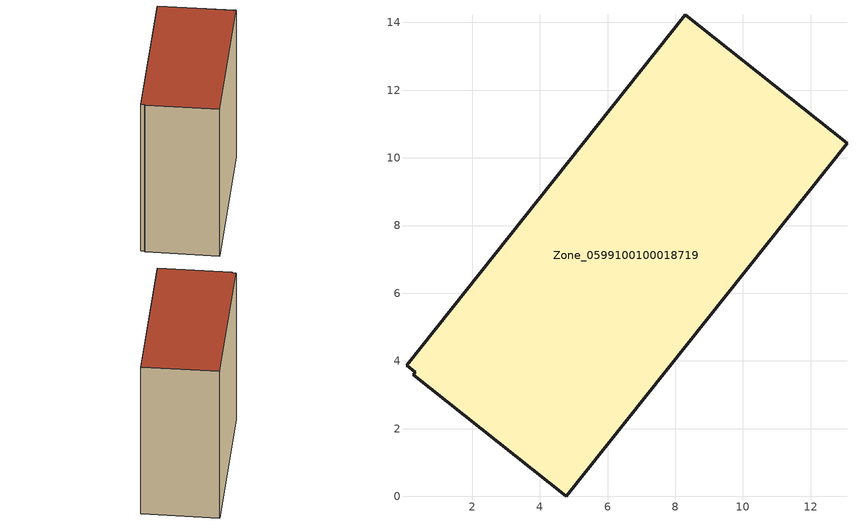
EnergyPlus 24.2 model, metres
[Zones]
Zone_0599100100018719
 floor ground (C_G): 0.31,3.67 0.06,3.87 8.3,14.23 13.07,10.43 4.77,0 0.26,3.6 z0
 wall outside (C_F): 13.07,10.43 8.3,14.23 0.06,3.87 0.31,3.67 0.26,3.6 4.77,0 13.07,10.43 z0:13.68
 roof outside (C_R): 0.06,3.87 0.31,3.67 0.26,3.6 4.77,0 13.07,10.43 8.3,14.23 z13.68
[BUILDING]
Pand.0599100100018719: North Axis=0; Terrain=City; Loads Convergence Tolerance Value=0.04; Temperature Convergence Tolerance Value=0.4; Solar Distribution=FullExterior; Maximum Number of Warmup Days=25; Minimum Number of Warmup Days=1
[Site:Location]
Rotterdam.The.Hague.AP_ZH_NLD Design_Conditions: Latitude=51.96; Longitude=4.45; Time Zone=1; Elevation=-4.5
[SITE:GROUNDTEMPERATURE:BUILDINGSURFACE]
18, 18, 18, 18, 18, 18, 18, 18, 18, 18, 18, 18
[MATERIAL] Thermal Absorptance=0.9; Solar Absorptance=0.7; Visible Absorptance=0.7
Name | Roughness | Thickness | Conductivity | Density | Specific Heat
G.TI.2015-2018 | MediumSmooth | 0.15 | 0.0428571 | 540 | 1210
F.TI.2015-2018 | Rough | 0.3 | 0.0666667 | 1920 | 840
R.TI.2015-2018 | MediumRough | 0.2 | 0.0333333 | 1500 | 1000
[CONSTRUCTION]
C_G: G.TI.2015-2018
C_F: F.TI.2015-2018
C_R: R.TI.2015-2018
[ZONE]
Zone_0599100100018719: Type=1; Multiplier=1; Ceiling Height=Autocalculate; Volume=Autocalculate; Floor Area=autocalculate; Part of Total Floor Area=Yes
[ZONEINFILTRATION:DESIGNFLOWRATE]
Infil_Zone_0599100100018719: Zone or ZoneList or Space or SpaceList=Zone_0599100100018719; Schedule=AlwaysOn; Design Flow Rate Calculation Method=Flow/Area; Flow Rate per Floor Area=0.0015; Constant Term Coefficient=1; Temperature Term Coefficient=0; Velocity Term Coefficient=0; Velocity Squared Term Coefficient=0
[HVACTEMPLATE:ZONE:IDEALLOADSAIRSYSTEM]
Zone_0599100100018719: Maximum Heating Supply Air Temperature=50; Minimum Cooling Supply Air Temperature=13; Maximum Heating Supply Air Humidity Ratio=0.0156; Minimum Cooling Supply Air Humidity Ratio=0.0077; Heating Limit=NoLimit; Cooling Limit=NoLimit; Dehumidification Control Type=ConstantSensibleHeatRatio; Cooling Sensible Heat Ratio=0.7; Dehumidification Setpoint=60; Humidification Control Type=None; Humidification Setpoint=30; Outdoor Air Method=None; Outdoor Air Flow Rate per Person=0.00944; Outdoor Air Flow Rate per Zone Floor Area=0; Outdoor Air Flow Rate per Zone=0; Demand Controlled Ventilation Type=None; Outdoor Air Economizer Type=NoEconomizer; Heat Recovery Type=None; Sensible Heat Recovery Effectiveness=0.7; Latent Heat Recovery Effectiveness=0.65
[ZONECONTROL:THERMOSTAT]
ThermostatControl_Zone_0599100100018719: Zone or ZoneList=Zone_0599100100018719; Control Type Schedule=DualSetpointControlType; Control 1=Thermostat_Zone_0599100100018719; Temperature Difference Between Cutout And Setpoint=0
[THERMOSTATSETPOINT:DUALSETPOINT]
Thermostat_Zone_0599100100018719: Heating Setpoint Temperature Schedule=HeatingSetpoint_Zone_0599100100018719; Cooling Setpoint Temperature Schedule=CoolingSetpoint_Zone_0599100100018719
[SCHEDULE:COMPACT]
HeatingSetpoint_Zone_0599100100018719: Through: 12/31, For: AllDays, Until: 24:00, 21
CoolingSetpoint_Zone_0599100100018719: Through: 12/31, For: AllDays, Until: 24:00, 24
DualSetpointControlType: Through: 12/31, For: AllDays, Until: 24:00, 4
AlwaysOn: Through: 12/31, For: AllDays, Until: 24:00, 1
